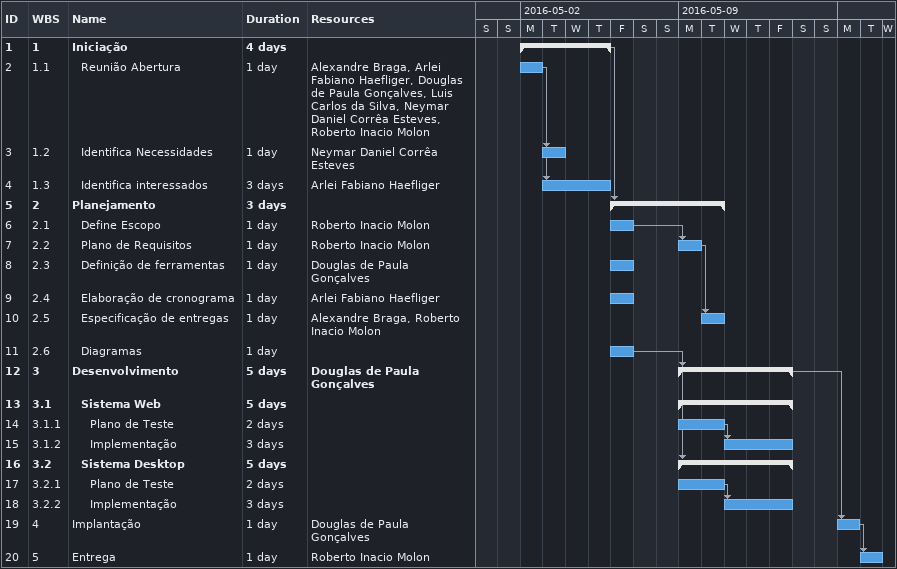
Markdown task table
| ID | WBS | Task | Duration | Start | Finish | Predecessors | Resources |
|---|---|---|---|---|---|---|---|
| 1 | 1 | **Iniciação** | 4d | 2016-05-02 | 2016-05-05 |  |  |
| 2 | 1.1 | Reunião Abertura | 1d | 2016-05-02 | 2016-05-02 |  | Alexandre Braga, Arlei Fabiano Haefliger, Douglas de Paula Gonçalves, Luis Carlos da Silva, Neymar Daniel Corrêa Esteves, Roberto Inacio Molon |
| 3 | 1.2 | Identifica Necessidades | 1d | 2016-05-03 | 2016-05-03 | 2 | Neymar Daniel Corrêa Esteves |
| 4 | 1.3 | Identifica interessados | 3d | 2016-05-03 | 2016-05-05 | 2 | Arlei Fabiano Haefliger |
| 5 | 2 | **Planejamento** | 3d | 2016-05-06 | 2016-05-10 | 1 |  |
| 6 | 2.1 | Define Escopo | 1d | 2016-05-06 | 2016-05-06 |  | Roberto Inacio Molon |
| 7 | 2.2 | Plano de Requisitos | 1d | 2016-05-09 | 2016-05-09 | 6 | Roberto Inacio Molon |
| 8 | 2.3 | Definição de ferramentas | 1d | 2016-05-06 | 2016-05-06 |  | Douglas de Paula Gonçalves |
| 9 | 2.4 | Elaboração de cronograma | 1d | 2016-05-06 | 2016-05-06 |  | Arlei Fabiano Haefliger |
| 10 | 2.5 | Especificação de entregas | 1d | 2016-05-10 | 2016-05-10 | 7 | Alexandre Braga, Roberto Inacio Molon |
| 11 | 2.6 | Diagramas | 1d | 2016-05-06 | 2016-05-06 |  |  |
| 12 | 3 | **Desenvolvimento** | 5d | 2016-05-09 | 2016-05-13 | 11 | Douglas de Paula Gonçalves |
| 13 | 3.1 | **Sistema Web** | 5d | 2016-05-09 | 2016-05-13 |  |  |
| 14 | 3.1.1 | Plano de Teste | 2d | 2016-05-09 | 2016-05-10 |  |  |
| 15 | 3.1.2 | Implementação | 3d | 2016-05-11 | 2016-05-13 | 14 |  |
| 16 | 3.2 | **Sistema Desktop** | 5d | 2016-05-09 | 2016-05-13 | 11 |  |
| 17 | 3.2.1 | Plano de Teste | 2d | 2016-05-09 | 2016-05-10 |  |  |
| 18 | 3.2.2 | Implementação | 3d | 2016-05-11 | 2016-05-13 | 17 |  |
| 19 | 4 | Implantação | 1d | 2016-05-16 | 2016-05-16 | 12 | Douglas de Paula Gonçalves |
| 20 | 5 | Entrega | 1d | 2016-05-17 | 2016-05-17 | 19 | Roberto Inacio Molon |
